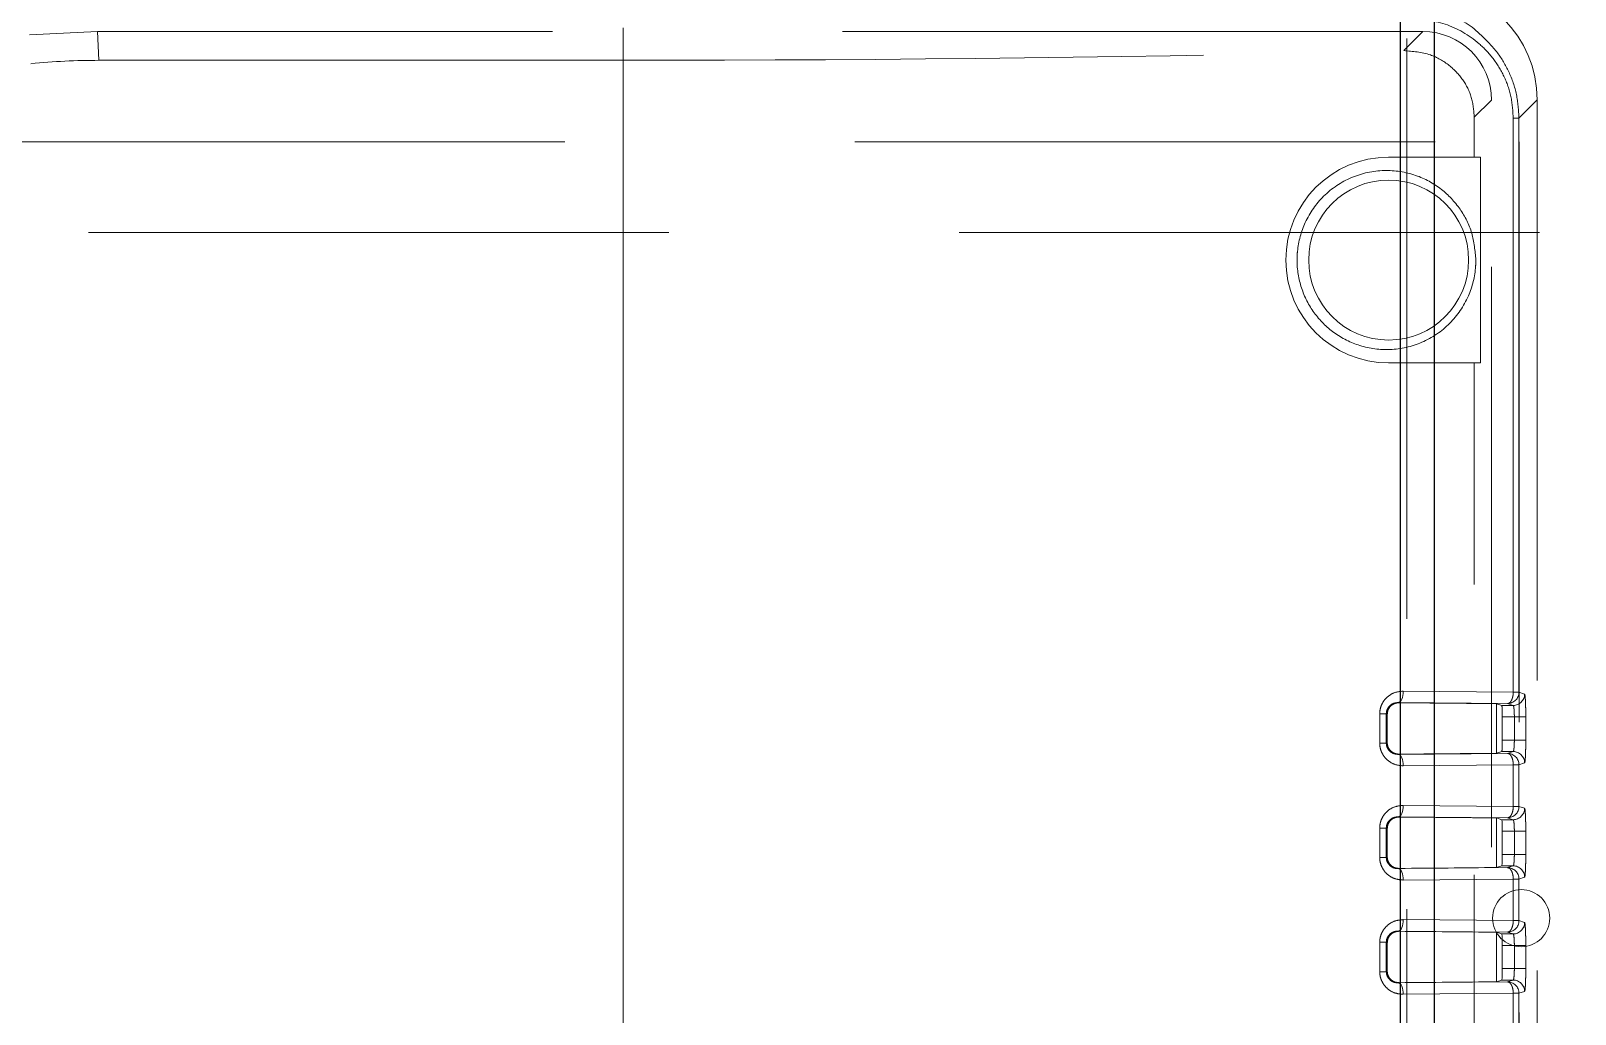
# Model space of a CAD drawing. Header units: millimetres. Extents: x 108 to 5832, y 144 to 4056.
# Drawn here: x 1357.6 to 1425.2, y 1540.6 to 1583.6 of the extents above; entities that cross this region are included whole.
import ezdxf

# ---------------------------------------------------------------- set-up
doc = ezdxf.new("R2010")
doc.units = ezdxf.units.MM
doc.header["$LTSCALE"] = 20
doc.linetypes.add('HIDDEN', pattern=[1.905, 1.27, -0.635])

msp = doc.modelspace()

# ---------------------------------------------------------------- linework, layer by layer
at = {"color": 1, "linetype": 'HIDDEN', "lineweight": 18}
for p, q in [((1417.802, 1519.814), (1417.802, 1719.814)), ((1360.497, 1583.611), (1357.516, 1583.463)), ((1360.497, 1583.611), (1360.559, 1582.354)), ((1418.504, 1583.611), (1360.497, 1583.611)), ((1383.502, 1583.777), (1383.502, 1429.337)), ((1418.504, 1583.611), (1417.67, 1582.777)), ((1383.502, 1582.354), (1360.559, 1582.354)), ((1383.502, 1430.824), (1383.502, 1582.354)), ((1421.5, 1580.616), (1420.751, 1579.867)), ((1421.5, 1433.613), (1421.5, 1580.616)), ((1422.706, 1579.824), (1423.502, 1580.621)), ((1423.502, 1580.621), (1423.502, 1433.612)), ((1420.751, 1578.114), (1420.751, 1579.867)), ((1422.455, 1579.824), (1422.706, 1579.824)), ((1422.455, 1579.824), (1422.455, 1554.705)), ((1422.706, 1579.824), (1422.706, 1554.705)), ((1165.041, 1578.791), (1422.707, 1578.791)), ((1422.707, 1578.791), (1422.707, 1429.914)), ((1417.002, 1578.114), (1421.028, 1578.114)), ((1421.028, 1569.114), (1421.028, 1578.114)), ((1131.502, 1574.814), (1454.602, 1574.814)), ((1421.028, 1569.114), (1417.002, 1569.114)), ((1420.751, 1445.114), (1420.751, 1569.114)), ((1422.455, 1554.705), (1417.644, 1554.749)), ((1422.706, 1554.705), (1422.455, 1554.705)), ((1422.952, 1554.623), (1422.706, 1554.705)), ((1422.206, 1554.205), (1417.425, 1554.249)), ((1417.456, 1554.239), (1417.425, 1554.249)), ((1421.951, 1554.123), (1421.721, 1554.199)), ((1421.721, 1554.199), (1421.721, 1552.029)), ((1422.452, 1554.123), (1421.951, 1554.123)), ((1422.206, 1554.205), (1422.452, 1554.123)), ((1416.611, 1553.758), (1416.899, 1553.758)), ((1416.611, 1553.758), (1416.611, 1552.47)), ((1416.899, 1553.758), (1416.943, 1553.743)), ((1416.899, 1553.758), (1416.899, 1552.47)), ((1416.943, 1553.743), (1416.943, 1552.485)), ((1421.977, 1553.623), (1422.504, 1553.623)), ((1421.977, 1553.623), (1421.977, 1552.606)), ((1423.003, 1553.623), (1422.504, 1553.623)), ((1422.504, 1552.606), (1422.504, 1553.623)), ((1423.003, 1552.606), (1423.003, 1553.623)), ((1416.611, 1552.47), (1416.899, 1552.47)), ((1416.943, 1552.485), (1416.899, 1552.47)), ((1422.504, 1552.606), (1421.977, 1552.606)), ((1423.003, 1552.606), (1422.504, 1552.606)), ((1417.425, 1551.98), (1422.206, 1552.024)), ((1417.425, 1551.98), (1417.456, 1551.99)), ((1421.721, 1552.029), (1421.951, 1552.106)), ((1421.951, 1552.106), (1422.452, 1552.106)), ((1422.452, 1552.106), (1422.206, 1552.024)), ((1417.644, 1551.48), (1422.455, 1551.524)), ((1422.455, 1551.524), (1422.706, 1551.524)), ((1422.455, 1551.524), (1422.455, 1549.705)), ((1422.706, 1551.524), (1422.952, 1551.606)), ((1422.706, 1551.524), (1422.706, 1549.705)), ((1422.455, 1549.705), (1417.644, 1549.749)), ((1422.206, 1549.205), (1417.425, 1549.249)), ((1417.456, 1549.239), (1417.425, 1549.249)), ((1421.951, 1549.123), (1421.721, 1549.199)), ((1421.721, 1549.199), (1421.721, 1547.029)), ((1422.452, 1549.123), (1421.951, 1549.123)), ((1422.206, 1549.205), (1422.452, 1549.123)), ((1422.706, 1549.705), (1422.455, 1549.705)), ((1422.952, 1549.623), (1422.706, 1549.705)), ((1416.611, 1548.758), (1416.899, 1548.758)), ((1416.611, 1548.758), (1416.611, 1547.47)), ((1416.899, 1548.758), (1416.943, 1548.743)), ((1416.899, 1548.758), (1416.899, 1547.47)), ((1416.943, 1548.743), (1416.943, 1547.485)), ((1421.977, 1548.623), (1422.504, 1548.623)), ((1421.977, 1548.623), (1421.977, 1547.606)), ((1423.003, 1548.623), (1422.504, 1548.623)), ((1422.504, 1547.606), (1422.504, 1548.623)), ((1423.003, 1547.606), (1423.003, 1548.623)), ((1416.611, 1547.47), (1416.899, 1547.47)), ((1416.943, 1547.485), (1416.899, 1547.47)), ((1417.425, 1546.98), (1422.206, 1547.024)), ((1421.721, 1547.029), (1421.951, 1547.106)), ((1421.951, 1547.106), (1422.452, 1547.106)), ((1422.504, 1547.606), (1421.977, 1547.606)), ((1422.452, 1547.106), (1422.206, 1547.024)), ((1423.003, 1547.606), (1422.504, 1547.606)), ((1417.425, 1546.98), (1417.456, 1546.99)), ((1417.644, 1546.48), (1422.455, 1546.524)), ((1422.455, 1546.524), (1422.706, 1546.524)), ((1422.455, 1546.524), (1422.455, 1544.705)), ((1422.706, 1546.524), (1422.952, 1546.606)), ((1422.706, 1546.524), (1422.706, 1544.705)), ((1422.455, 1544.705), (1417.644, 1544.749)), ((1422.706, 1544.705), (1422.455, 1544.705)), ((1422.952, 1544.623), (1422.706, 1544.705)), ((1416.611, 1543.758), (1416.899, 1543.758)), ((1416.611, 1543.758), (1416.611, 1542.47)), ((1416.899, 1543.758), (1416.943, 1543.743)), ((1416.899, 1543.758), (1416.899, 1542.47)), ((1416.943, 1543.743), (1416.943, 1542.485)), ((1422.206, 1544.205), (1417.425, 1544.249)), ((1417.456, 1544.239), (1417.425, 1544.249)), ((1421.951, 1544.123), (1421.721, 1544.199)), ((1421.721, 1544.199), (1421.721, 1542.029)), ((1422.452, 1544.123), (1421.951, 1544.123)), ((1422.206, 1544.205), (1422.452, 1544.123)), ((1421.977, 1543.623), (1422.504, 1543.623)), ((1421.977, 1543.623), (1421.977, 1542.606)), ((1423.003, 1543.623), (1422.504, 1543.623)), ((1422.504, 1542.606), (1422.504, 1543.623)), ((1423.003, 1542.606), (1423.003, 1543.623)), ((1416.611, 1542.47), (1416.899, 1542.47)), ((1416.943, 1542.485), (1416.899, 1542.47)), ((1422.504, 1542.606), (1421.977, 1542.606)), ((1423.003, 1542.606), (1422.504, 1542.606)), ((1417.425, 1541.98), (1422.206, 1542.024)), ((1417.425, 1541.98), (1417.456, 1541.99)), ((1421.721, 1542.029), (1421.951, 1542.106)), ((1421.951, 1542.106), (1422.452, 1542.106)), ((1422.452, 1542.106), (1422.206, 1542.024)), ((1422.706, 1541.524), (1422.952, 1541.606)), ((1417.644, 1541.48), (1422.455, 1541.524)), ((1422.455, 1541.524), (1422.706, 1541.524)), ((1422.455, 1541.524), (1422.455, 1539.705)), ((1422.706, 1541.524), (1422.706, 1539.705))]:
    msp.add_line(p, q, dxfattribs=at)
at = {"color": 7, "linetype": 'Continuous', "lineweight": 25}
for p, q in [((1419.002, 1406.314), (1419.002, 1594.914)), ((1417.502, 1593.414), (1417.502, 1407.814))]:
    msp.add_line(p, q, dxfattribs=at)
at = {"color": 1, "linetype": 'HIDDEN', "lineweight": 18, "flags": 128}
for points in [[(1417.644, 1554.749), (1417.639, 1554.652), (1417.626, 1554.559), (1417.606, 1554.474), (1417.579, 1554.398), (1417.546, 1554.336), (1417.508, 1554.289), (1417.468, 1554.26), (1417.425, 1554.249)], [(1417.644, 1551.48), (1417.639, 1551.576), (1417.626, 1551.669), (1417.606, 1551.755), (1417.579, 1551.83), (1417.546, 1551.893), (1417.508, 1551.939), (1417.468, 1551.969), (1417.425, 1551.98)], [(1417.644, 1549.749), (1417.639, 1549.652), (1417.626, 1549.559), (1417.606, 1549.474), (1417.579, 1549.398), (1417.546, 1549.336), (1417.508, 1549.289), (1417.468, 1549.26), (1417.425, 1549.249)], [(1417.644, 1546.48), (1417.639, 1546.576), (1417.626, 1546.669), (1417.606, 1546.755), (1417.579, 1546.83), (1417.546, 1546.893), (1417.508, 1546.939), (1417.468, 1546.969), (1417.425, 1546.98)], [(1417.644, 1544.749), (1417.639, 1544.652), (1417.626, 1544.559), (1417.606, 1544.474), (1417.579, 1544.398), (1417.546, 1544.336), (1417.508, 1544.289), (1417.468, 1544.26), (1417.425, 1544.249)], [(1417.644, 1541.48), (1417.639, 1541.576), (1417.626, 1541.669), (1417.606, 1541.755), (1417.579, 1541.83), (1417.546, 1541.893), (1417.508, 1541.939), (1417.468, 1541.969), (1417.425, 1541.98)]]:
    msp.add_lwpolyline(points, dxfattribs=at)
at = {"color": 1, "linetype": 'HIDDEN', "lineweight": 18}
for centre, radius in [((1417.002, 1573.614), 3.5), ((1422.802, 1544.814), 1.25)]:
    msp.add_circle(centre, radius, dxfattribs=at)
for centre, radius, start, end in [((1417.002, 1573.614), 4.5, 90, 270), ((1422.205, 1554.705), 0.5, 270.08687, 359.97465), ((1422.451, 1554.623), 0.5, 270.09634, 359.972), ((1422.205, 1551.524), 0.5, 0.02535, 89.91313), ((1422.451, 1551.605), 0.5, 0.028, 89.90366), ((1422.205, 1549.705), 0.5, 270.08687, 359.97465), ((1422.451, 1549.623), 0.5, 270.09634, 359.972), ((1422.205, 1546.524), 0.5, 0.02535, 89.91313), ((1422.451, 1546.605), 0.5, 0.028, 89.90366), ((1422.205, 1544.705), 0.5, 270.11408, 359.96111), ((1422.451, 1544.623), 0.5, 270.09634, 359.972), ((1422.205, 1541.524), 0.5, 0.03105, 89.90743), ((1422.451, 1541.605), 0.5, 0.04173, 89.88992)]:
    msp.add_arc(centre, radius, start, end, dxfattribs=at)
for centre, major_axis, ratio, start_param, end_param in [((1418.496, 1580.607), (-3.545, -3.545), 0.997265, 2.357564, 3.925621), ((1418.496, 1580.607), (-2.127, -2.127), 0.997265, 2.357564, 3.925621), ((1360.563, 1552.313), (1.496, -30.004), 0.998626, 3.091827, 3.191359), ((1383.502, 1586.349), (76.227, 0), 0.052408, 4.712389, 5.177174), ((1383.502, 1553.028), (77.227, 0), 0.017455, 1.053091, 1.11558), ((1421.951, 1553.623), (0, 0.5), 0.052408, 4.712389, 6.265732), ((1421.951, 1552.606), (0, 0.5), 0.052408, 3.159046, 4.712389), ((1383.502, 1553.2), (77.227, 0), 0.017455, 5.167606, 5.230094), ((1383.502, 1548.028), (77.227, 0), 0.017455, 1.053091, 1.11558), ((1421.951, 1548.623), (0, 0.5), 0.052408, 4.712389, 6.265732), ((1383.502, 1548.2), (77.227, 0), 0.017455, 5.167606, 5.230094), ((1421.951, 1547.606), (0, 0.5), 0.052408, 3.159046, 4.712389), ((1383.502, 1543.028), (77.227, 0), 0.017455, 1.053091, 1.11558), ((1421.951, 1543.623), (0, 0.5), 0.052408, 4.712389, 6.265732), ((1421.951, 1542.606), (0, 0.5), 0.052408, 3.159046, 4.712389), ((1383.502, 1543.2), (77.227, 0), 0.017455, 5.167606, 5.230094)]:
    msp.add_ellipse(centre, major_axis=major_axis, ratio=ratio, start_param=start_param, end_param=end_param, dxfattribs=at)
for points, knots in [([(1417.584, 1584.689), (1417.819, 1584.686), (1418.112, 1584.682), (1418.418, 1584.642), (1418.494, 1584.63), (1418.513, 1584.627), (1418.518, 1584.627), (1418.519, 1584.626), (1418.52, 1584.626), (1418.52, 1584.626), (1418.47, 1584.627), (1420.085, 1584.302), (1420.818, 1583.704), (1421.783, 1582.729), (1422.292, 1581.851), (1422.64, 1580.875), (1422.684, 1580.171), (1422.706, 1579.824)], [0, 0, 0, 0, 0.092662, 0.115885, 0.121712, 0.123185, 0.123554, 0.123655, 0.123679, 0.123687, 0.123691, 0.246695, 0.494291, 0.625532, 0.746197, 0.874641, 1, 1, 1, 1]), ([(1417.803, 1584.19), (1418.369, 1584.147), (1419.501, 1584.061), (1420.773, 1583.315), (1421.593, 1582.458), (1422.072, 1581.673), (1422.394, 1580.78), (1422.435, 1580.144), (1422.455, 1579.824)], [0, 0, 0, 0, 0.248402, 0.497534, 0.623288, 0.748671, 0.873952, 1, 1, 1, 1]), ([(1420.751, 1579.867), (1420.725, 1580.162), (1420.672, 1580.751), (1420.265, 1581.541), (1419.65, 1582.188), (1418.769, 1582.69), (1418.063, 1582.746), (1417.67, 1582.777)], [0, 0, 0, 0, 0.174759, 0.349191, 0.531545, 0.738937, 1, 1, 1, 1]), ([(1420.818, 1573.614), (1420.782, 1574.015), (1420.71, 1574.817), (1420.154, 1575.897), (1419.313, 1576.788), (1418.164, 1577.405), (1416.787, 1577.619), (1415.358, 1577.314), (1414.127, 1576.5), (1413.3, 1575.334), (1413.02, 1574.307), (1412.972, 1573.328), (1413.126, 1572.367), (1413.702, 1571.254), (1414.596, 1570.368), (1415.757, 1569.791), (1417.104, 1569.619), (1418.494, 1569.935), (1419.715, 1570.755), (1420.54, 1571.952), (1420.804, 1572.983), (1420.816, 1573.521), (1420.818, 1573.614)], [0, 0, 0, 0, 0.0464043, 0.0927205, 0.1416395, 0.1961002, 0.2558938, 0.3181403, 0.3785336, 0.4342335, 0.4852412, 0.5000241, 0.5481314, 0.5961932, 0.6456229, 0.6984663, 0.755607, 0.8166027, 0.8787589, 0.9373891, 0.989178, 1, 1, 1, 1]), ([(1417.644, 1554.749), (1417.518, 1554.737), (1417.266, 1554.714), (1416.98, 1554.539), (1416.799, 1554.344), (1416.694, 1554.167), (1416.624, 1553.969), (1416.615, 1553.828), (1416.611, 1553.758)], [0, 0, 0, 0, 0.2495779, 0.4986133, 0.6252747, 0.7488925, 0.87477, 1, 1, 1, 1]), ([(1422.455, 1554.705), (1422.453, 1554.661), (1422.45, 1554.582), (1422.425, 1554.46), (1422.387, 1554.357), (1422.34, 1554.283), (1422.284, 1554.225), (1422.233, 1554.205), (1422.207, 1554.205), (1422.206, 1554.205)], [0, 0, 0, 0, 0.167184, 0.306296, 0.500169, 0.652926, 0.7604, 0.996904, 1, 1, 1, 1]), ([(1423.003, 1553.623), (1423.002, 1553.747), (1423.001, 1553.939), (1422.995, 1554.17), (1422.988, 1554.328), (1422.98, 1554.458), (1422.968, 1554.584), (1422.958, 1554.607), (1422.952, 1554.623)], [0, 0, 0, 0, 0.239536, 0.369156, 0.49978, 0.62942, 0.760151, 1, 1, 1, 1]), ([(1417.425, 1554.249), (1417.361, 1554.244), (1417.237, 1554.234), (1417.089, 1554.15), (1416.992, 1554.048), (1416.939, 1553.957), (1416.905, 1553.859), (1416.901, 1553.791), (1416.899, 1553.758)], [0, 0, 0, 0, 0.277534, 0.540385, 0.671908, 0.790189, 0.898328, 1, 1, 1, 1]), ([(1416.943, 1553.743), (1416.947, 1553.794), (1416.957, 1553.896), (1417.029, 1554.033), (1417.137, 1554.143), (1417.284, 1554.224), (1417.396, 1554.234), (1417.456, 1554.239)], [0, 0, 0, 0, 0.181665, 0.362992, 0.552265, 0.7629, 1, 1, 1, 1]), ([(1422.504, 1553.623), (1422.503, 1553.686), (1422.501, 1553.815), (1422.49, 1553.973), (1422.477, 1554.066), (1422.464, 1554.113), (1422.456, 1554.119), (1422.452, 1554.123)], [0, 0, 0, 0, 0.242439, 0.498352, 0.710498, 0.845686, 1, 1, 1, 1]), ([(1416.611, 1552.47), (1416.615, 1552.4), (1416.624, 1552.26), (1416.694, 1552.063), (1416.798, 1551.886), (1416.98, 1551.689), (1417.265, 1551.515), (1417.518, 1551.491), (1417.644, 1551.48)], [0, 0, 0, 0, 0.1247969, 0.2503905, 0.3738987, 0.5007823, 0.7503418, 1, 1, 1, 1]), ([(1416.899, 1552.47), (1416.901, 1552.437), (1416.905, 1552.369), (1416.939, 1552.271), (1416.992, 1552.181), (1417.089, 1552.079), (1417.236, 1551.995), (1417.361, 1551.985), (1417.425, 1551.98)], [0, 0, 0, 0, 0.101669, 0.20964, 0.32785, 0.459174, 0.722473, 1, 1, 1, 1]), ([(1417.456, 1551.99), (1417.392, 1551.996), (1417.263, 1552.008), (1417.096, 1552.114), (1416.983, 1552.265), (1416.945, 1552.399), (1416.943, 1552.47), (1416.943, 1552.485)], [0, 0, 0, 0, 0.255118, 0.511038, 0.744363, 0.945965, 1, 1, 1, 1]), ([(1422.452, 1552.106), (1422.456, 1552.109), (1422.464, 1552.116), (1422.477, 1552.163), (1422.49, 1552.255), (1422.501, 1552.413), (1422.503, 1552.543), (1422.504, 1552.606)], [0, 0, 0, 0, 0.154271, 0.289401, 0.501662, 0.757568, 1, 1, 1, 1]), ([(1422.952, 1551.606), (1422.958, 1551.621), (1422.968, 1551.645), (1422.98, 1551.77), (1422.988, 1551.899), (1422.995, 1552.058), (1423.001, 1552.289), (1423.002, 1552.481), (1423.003, 1552.606)], [0, 0, 0, 0, 0.2398466, 0.3695551, 0.5002238, 0.6298486, 0.760467, 1, 1, 1, 1]), ([(1422.206, 1552.024), (1422.237, 1552.016), (1422.287, 1552.004), (1422.344, 1551.94), (1422.385, 1551.872), (1422.418, 1551.79), (1422.447, 1551.673), (1422.452, 1551.582), (1422.455, 1551.524)], [0, 0, 0, 0, 0.2395824, 0.3813392, 0.499907, 0.6487129, 0.7773096, 1, 1, 1, 1]), ([(1417.644, 1549.749), (1417.518, 1549.737), (1417.266, 1549.714), (1416.98, 1549.539), (1416.799, 1549.344), (1416.694, 1549.167), (1416.624, 1548.969), (1416.615, 1548.828), (1416.611, 1548.758)], [0, 0, 0, 0, 0.2495779, 0.4986133, 0.6252747, 0.7488925, 0.87477, 1, 1, 1, 1]), ([(1417.425, 1549.249), (1417.361, 1549.244), (1417.237, 1549.234), (1417.089, 1549.15), (1416.992, 1549.048), (1416.939, 1548.957), (1416.905, 1548.859), (1416.901, 1548.791), (1416.899, 1548.758)], [0, 0, 0, 0, 0.277534, 0.540385, 0.671908, 0.790189, 0.898328, 1, 1, 1, 1]), ([(1416.943, 1548.743), (1416.947, 1548.794), (1416.957, 1548.896), (1417.029, 1549.033), (1417.137, 1549.143), (1417.284, 1549.224), (1417.396, 1549.234), (1417.456, 1549.239)], [0, 0, 0, 0, 0.181671, 0.363005, 0.552187, 0.762891, 1, 1, 1, 1]), ([(1422.455, 1549.705), (1422.453, 1549.661), (1422.45, 1549.582), (1422.425, 1549.46), (1422.387, 1549.357), (1422.34, 1549.283), (1422.284, 1549.225), (1422.233, 1549.205), (1422.207, 1549.205), (1422.206, 1549.205)], [0, 0, 0, 0, 0.167184, 0.306296, 0.500169, 0.652926, 0.7604, 0.996904, 1, 1, 1, 1]), ([(1422.504, 1548.623), (1422.503, 1548.686), (1422.501, 1548.815), (1422.49, 1548.973), (1422.477, 1549.066), (1422.464, 1549.113), (1422.456, 1549.119), (1422.452, 1549.123)], [0, 0, 0, 0, 0.242439, 0.498352, 0.710498, 0.845686, 1, 1, 1, 1]), ([(1423.003, 1548.623), (1423.002, 1548.747), (1423.001, 1548.939), (1422.995, 1549.17), (1422.988, 1549.328), (1422.98, 1549.458), (1422.968, 1549.584), (1422.958, 1549.607), (1422.952, 1549.623)], [0, 0, 0, 0, 0.239536, 0.369156, 0.49978, 0.62942, 0.760151, 1, 1, 1, 1]), ([(1416.611, 1547.47), (1416.615, 1547.4), (1416.624, 1547.26), (1416.694, 1547.063), (1416.798, 1546.886), (1416.98, 1546.689), (1417.265, 1546.515), (1417.518, 1546.491), (1417.644, 1546.48)], [0, 0, 0, 0, 0.1247969, 0.2503905, 0.3738987, 0.5007823, 0.7503418, 1, 1, 1, 1]), ([(1416.899, 1547.47), (1416.901, 1547.437), (1416.905, 1547.369), (1416.939, 1547.271), (1416.992, 1547.181), (1417.089, 1547.079), (1417.236, 1546.995), (1417.361, 1546.985), (1417.425, 1546.98)], [0, 0, 0, 0, 0.101669, 0.20964, 0.32785, 0.459174, 0.722473, 1, 1, 1, 1]), ([(1417.456, 1546.99), (1417.392, 1546.996), (1417.263, 1547.008), (1417.096, 1547.114), (1416.983, 1547.265), (1416.945, 1547.399), (1416.943, 1547.47), (1416.943, 1547.485)], [0, 0, 0, 0, 0.255118, 0.511038, 0.744363, 0.945965, 1, 1, 1, 1]), ([(1422.206, 1547.024), (1422.237, 1547.016), (1422.287, 1547.004), (1422.344, 1546.94), (1422.385, 1546.872), (1422.418, 1546.79), (1422.447, 1546.673), (1422.452, 1546.582), (1422.455, 1546.524)], [0, 0, 0, 0, 0.2395824, 0.3813392, 0.499907, 0.6487129, 0.7773096, 1, 1, 1, 1]), ([(1422.452, 1547.106), (1422.456, 1547.109), (1422.464, 1547.116), (1422.477, 1547.163), (1422.49, 1547.255), (1422.501, 1547.413), (1422.503, 1547.543), (1422.504, 1547.606)], [0, 0, 0, 0, 0.1542945, 0.2894449, 0.5017382, 0.7576824, 1, 1, 1, 1]), ([(1422.952, 1546.606), (1422.958, 1546.621), (1422.968, 1546.645), (1422.98, 1546.77), (1422.988, 1546.899), (1422.995, 1547.058), (1423.001, 1547.289), (1423.002, 1547.481), (1423.003, 1547.606)], [0, 0, 0, 0, 0.2398647, 0.369583, 0.5002617, 0.6298963, 0.7605245, 1, 1, 1, 1]), ([(1417.644, 1544.749), (1417.518, 1544.737), (1417.266, 1544.714), (1416.98, 1544.539), (1416.799, 1544.344), (1416.694, 1544.167), (1416.624, 1543.969), (1416.615, 1543.828), (1416.611, 1543.758)], [0, 0, 0, 0, 0.2495779, 0.4986133, 0.6252747, 0.7488925, 0.87477, 1, 1, 1, 1]), ([(1422.455, 1544.705), (1422.453, 1544.661), (1422.45, 1544.582), (1422.425, 1544.461), (1422.387, 1544.357), (1422.34, 1544.283), (1422.284, 1544.224), (1422.233, 1544.208), (1422.207, 1544.205), (1422.206, 1544.205)], [0, 0, 0, 0, 0.1671829, 0.3062948, 0.500167, 0.6529234, 0.7603972, 0.9969004, 1, 1, 1, 1]), ([(1423.003, 1543.623), (1423.002, 1543.747), (1423.001, 1543.939), (1422.995, 1544.17), (1422.988, 1544.328), (1422.98, 1544.458), (1422.968, 1544.584), (1422.958, 1544.607), (1422.952, 1544.623)], [0, 0, 0, 0, 0.239536, 0.369156, 0.49978, 0.62942, 0.760151, 1, 1, 1, 1]), ([(1417.425, 1544.249), (1417.361, 1544.244), (1417.237, 1544.234), (1417.089, 1544.15), (1416.992, 1544.048), (1416.939, 1543.957), (1416.905, 1543.859), (1416.901, 1543.791), (1416.899, 1543.758)], [0, 0, 0, 0, 0.277534, 0.540385, 0.671908, 0.790189, 0.898328, 1, 1, 1, 1]), ([(1416.943, 1543.743), (1416.947, 1543.794), (1416.957, 1543.896), (1417.029, 1544.033), (1417.137, 1544.143), (1417.284, 1544.224), (1417.396, 1544.234), (1417.456, 1544.239)], [0, 0, 0, 0, 0.181671, 0.363005, 0.552187, 0.762891, 1, 1, 1, 1]), ([(1422.504, 1543.623), (1422.503, 1543.686), (1422.501, 1543.815), (1422.49, 1543.973), (1422.477, 1544.066), (1422.464, 1544.113), (1422.456, 1544.119), (1422.452, 1544.123)], [0, 0, 0, 0, 0.242439, 0.498352, 0.710498, 0.845686, 1, 1, 1, 1]), ([(1416.611, 1542.47), (1416.615, 1542.4), (1416.624, 1542.26), (1416.694, 1542.063), (1416.798, 1541.886), (1416.98, 1541.689), (1417.265, 1541.515), (1417.518, 1541.491), (1417.644, 1541.48)], [0, 0, 0, 0, 0.1247969, 0.2503905, 0.3738987, 0.5007823, 0.7503418, 1, 1, 1, 1]), ([(1416.899, 1542.47), (1416.901, 1542.437), (1416.905, 1542.369), (1416.939, 1542.271), (1416.992, 1542.181), (1417.089, 1542.079), (1417.236, 1541.995), (1417.361, 1541.985), (1417.425, 1541.98)], [0, 0, 0, 0, 0.101669, 0.20964, 0.32785, 0.459174, 0.722473, 1, 1, 1, 1]), ([(1417.456, 1541.99), (1417.392, 1541.996), (1417.263, 1542.008), (1417.096, 1542.114), (1416.983, 1542.265), (1416.945, 1542.399), (1416.943, 1542.47), (1416.943, 1542.485)], [0, 0, 0, 0, 0.255118, 0.511038, 0.744363, 0.945965, 1, 1, 1, 1]), ([(1422.452, 1542.106), (1422.456, 1542.109), (1422.464, 1542.116), (1422.477, 1542.163), (1422.49, 1542.255), (1422.501, 1542.413), (1422.503, 1542.543), (1422.504, 1542.606)], [0, 0, 0, 0, 0.1542945, 0.2894449, 0.5017382, 0.7576824, 1, 1, 1, 1]), ([(1422.952, 1541.606), (1422.958, 1541.621), (1422.968, 1541.645), (1422.98, 1541.77), (1422.988, 1541.899), (1422.995, 1542.058), (1423.001, 1542.289), (1423.002, 1542.481), (1423.003, 1542.606)], [0, 0, 0, 0, 0.2398647, 0.369583, 0.5002617, 0.6298963, 0.7605245, 1, 1, 1, 1]), ([(1422.206, 1542.024), (1422.237, 1542.016), (1422.287, 1542.004), (1422.344, 1541.94), (1422.385, 1541.872), (1422.418, 1541.79), (1422.447, 1541.673), (1422.452, 1541.582), (1422.455, 1541.524)], [0, 0, 0, 0, 0.2395824, 0.3813392, 0.499907, 0.6487129, 0.7773096, 1, 1, 1, 1])]:
    msp.add_open_spline(points, degree=3, knots=knots, dxfattribs=at)

doc.saveas('drawing.dxf')
